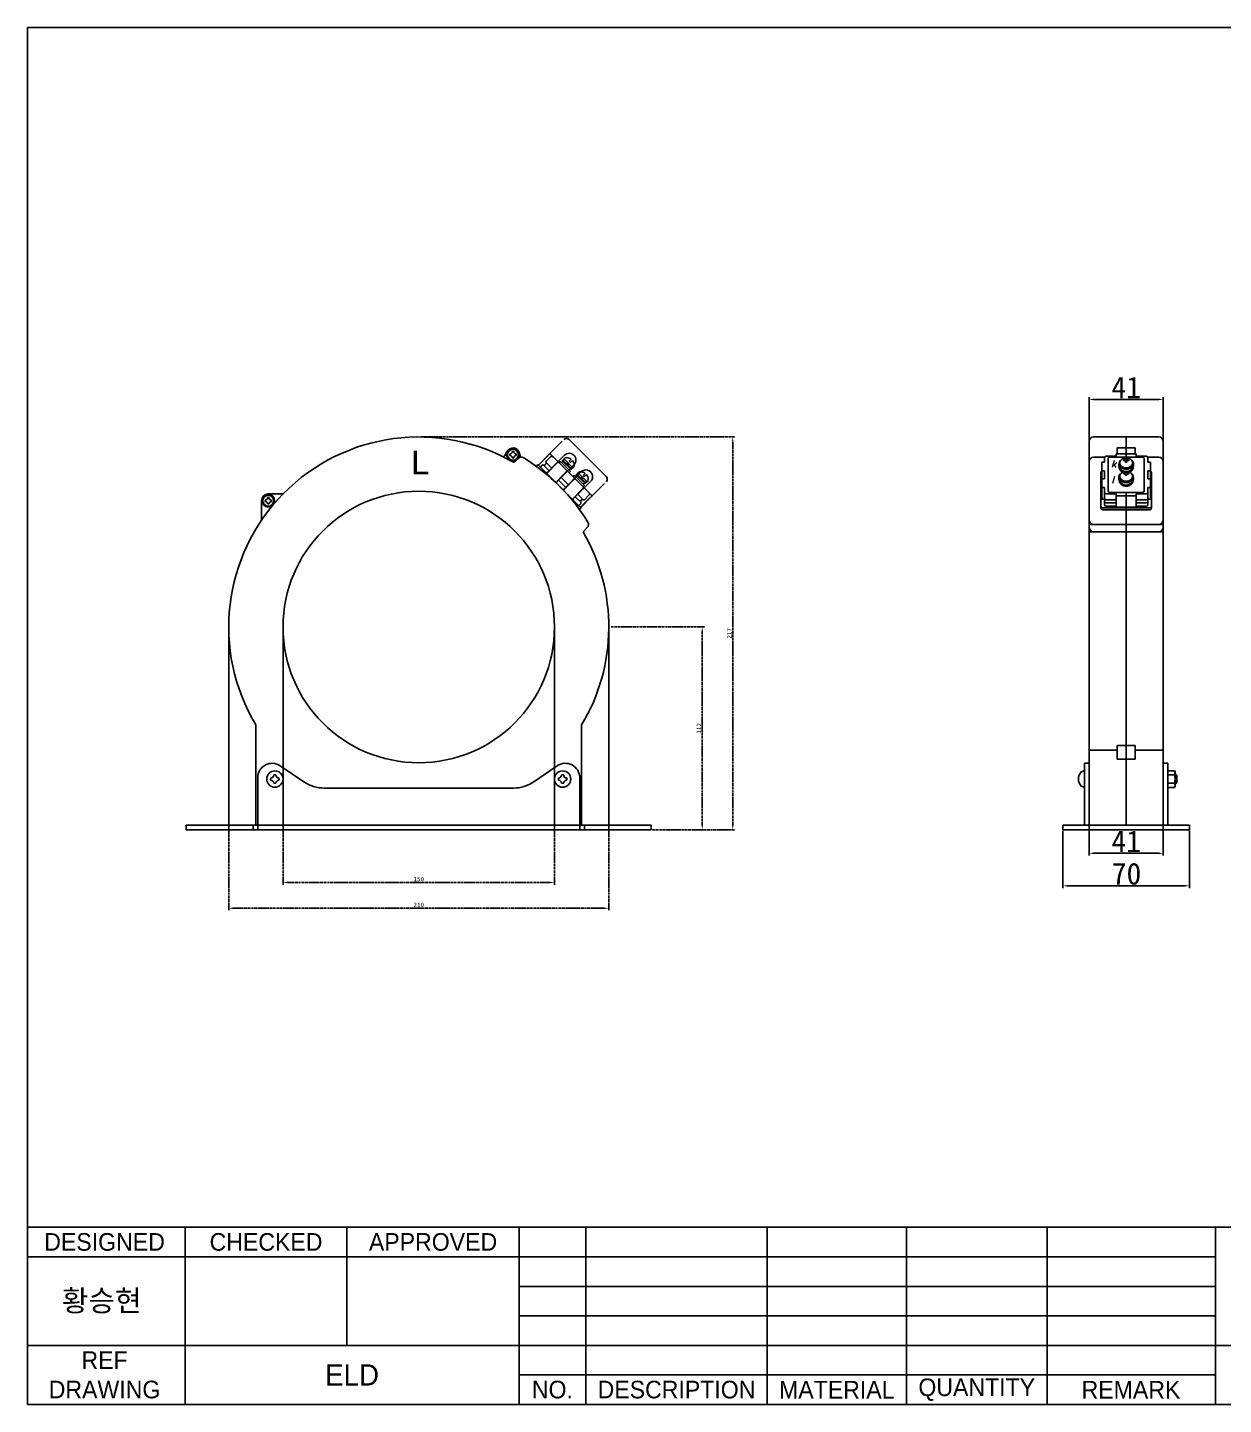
# Model space of a CAD drawing. Header units: millimetres. Extents: x 1678 to 2787, y 547 to 1308.
# Drawn here: x 1678 to 2339, y 547 to 1308 of the extents above; entities that cross this region are included whole.
import ezdxf

# ---------------------------------------------------------------- set-up
doc = ezdxf.new("R2010")
doc.units = ezdxf.units.MM
for name, pattern in [('CENTER', [2, 1.25, -0.25, 0.25, -0.25]), ('CENTER2', [28.575, 19.05, -3.175, 3.175, -3.175]), ('HIDDEN2', [4.7625, 3.175, -1.5875])]:
    doc.linetypes.add(name, pattern=pattern)
for name, color, linetype in [('case', 7, 'Continuous'), ('LAYER1', 4, 'Continuous'), ('RD', 1, 'Continuous'), ('가는실선', 7, 'Continuous'), ('단자cover', 5, 'Continuous')]:
    doc.layers.add(name, color=color, linetype=linetype)
doc.styles.add('H', font='Dotum.ttf')
doc.styles.add('M', font='Gulim.ttf', dxfattribs={"height": 3})
doc.dimstyles.new('ISO-25', dxfattribs={"dimtxt": 2.5, "dimasz": 2.5, "dimexe": 1.25, "dimexo": 0.625, "dimtad": 1, "dimtxsty": 'Standard', "dimcen": 2.5, "dimadec": 0, "dimazin": 0, "dimtfac": 1, "dimtmove": 0, "dimatfit": 3, "dimfxl": 0, "dimarcsym": 0})

# ---------------------------------------------------------------- blocks, each defined once
blk = doc.blocks.new('*D5')
at = {"color": 0, "lineweight": -2}
for p, q in [((2264.37, 866.4), (2264.37, 850.26)), ((2305.37, 866.4), (2305.37, 850.26)), ((2266.87, 851.51), (2302.87, 851.51))]:
    blk.add_line(p, q, dxfattribs=at)
at = {"color": 0}
for points in [[(2266.87, 851.93), (2266.87, 851.09), (2264.37, 851.51)], [(2302.87, 851.93), (2302.87, 851.09), (2305.37, 851.51)]]:
    blk.add_solid(points, dxfattribs=at)
at = {"layer": 'Defpoints', "color": 0}
for p in [(2264.37, 867.03), (2305.37, 867.03), (2305.37, 851.51)]:
    blk.add_point(p, dxfattribs=at)
at = {"color": 0, "insert": (2284.87, 858.13), "char_height": 12, "attachment_point": 5}
blk.add_mtext('41', dxfattribs=at)
blk = doc.blocks.new('*D6')
at = {"color": 0, "lineweight": -2}
for p, q in [((2249.87, 863.9), (2249.87, 832.28)), ((2319.87, 863.9), (2319.87, 832.28)), ((2252.37, 833.53), (2317.37, 833.53))]:
    blk.add_line(p, q, dxfattribs=at)
at = {"color": 0}
for points in [[(2252.37, 833.95), (2252.37, 833.12), (2249.87, 833.53)], [(2317.37, 833.95), (2317.37, 833.12), (2319.87, 833.53)]]:
    blk.add_solid(points, dxfattribs=at)
at = {"layer": 'Defpoints', "color": 0}
for p in [(2249.87, 864.53), (2319.87, 864.53), (2319.87, 833.53)]:
    blk.add_point(p, dxfattribs=at)
at = {"color": 0, "insert": (2285.06, 840.16), "char_height": 12, "attachment_point": 5}
blk.add_mtext('70', dxfattribs=at)
blk = doc.blocks.new('*D7')
at = {"color": 0, "lineweight": -2}
for p, q in [((2264.37, 1078.47), (2264.37, 1103.51)), ((2305.37, 1078.47), (2305.37, 1103.51)), ((2266.87, 1102.26), (2302.87, 1102.26))]:
    blk.add_line(p, q, dxfattribs=at)
at = {"color": 0}
for points in [[(2266.87, 1102.67), (2266.87, 1101.84), (2264.37, 1102.26)], [(2302.87, 1102.67), (2302.87, 1101.84), (2305.37, 1102.26)]]:
    blk.add_solid(points, dxfattribs=at)
at = {"layer": 'Defpoints', "color": 0}
for p in [(2305.37, 1102.26), (2264.37, 1077.84), (2305.37, 1077.84)]:
    blk.add_point(p, dxfattribs=at)
at = {"color": 0, "insert": (2284.87, 1108.88), "char_height": 12, "attachment_point": 5}
blk.add_mtext('41', dxfattribs=at)
blk = doc.blocks.new('*D19')
at = {"color": 0, "linetype": 'CENTER', "lineweight": -2}
for p, q in [((1818.99, 975.9), (1818.99, 834.14)), ((1968.99, 975.9), (1968.99, 834.14)), ((1821.49, 835.39), (1966.49, 835.39))]:
    blk.add_line(p, q, dxfattribs=at)
at = {"color": 0, "linetype": 'CENTER'}
for points in [[(1821.49, 835.81), (1821.49, 834.98), (1818.99, 835.39)], [(1966.49, 835.81), (1966.49, 834.98), (1968.99, 835.39)]]:
    blk.add_solid(points, dxfattribs=at)
at = {"layer": 'Defpoints', "color": 0, "linetype": 'CENTER'}
for p in [(1818.99, 976.53), (1968.99, 976.53), (1968.99, 835.39)]:
    blk.add_point(p, dxfattribs=at)
at = {"color": 0, "linetype": 'CENTER', "insert": (1893.99, 837.27), "char_height": 2.5, "attachment_point": 5}
blk.add_mtext('150', dxfattribs=at)
blk = doc.blocks.new('*D20')
at = {"color": 0, "linetype": 'CENTER', "lineweight": -2}
for p, q in [((1788.99, 975.9), (1788.99, 819.88)), ((1998.99, 975.9), (1998.99, 819.88)), ((1791.49, 821.13), (1996.49, 821.13))]:
    blk.add_line(p, q, dxfattribs=at)
at = {"color": 0, "linetype": 'CENTER'}
for points in [[(1791.49, 821.54), (1791.49, 820.71), (1788.99, 821.13)], [(1996.49, 821.54), (1996.49, 820.71), (1998.99, 821.13)]]:
    blk.add_solid(points, dxfattribs=at)
at = {"layer": 'Defpoints', "color": 0, "linetype": 'CENTER'}
for p in [(1788.99, 976.53), (1998.99, 976.53), (1998.99, 821.13)]:
    blk.add_point(p, dxfattribs=at)
at = {"color": 0, "linetype": 'CENTER', "insert": (1893.99, 823), "char_height": 2.5, "attachment_point": 5}
blk.add_mtext('210', dxfattribs=at)
blk = doc.blocks.new('*D21')
at = {"color": 0, "linetype": 'CENTER', "lineweight": -2}
for p, q in [((2000.24, 976.53), (2051.86, 976.53)), ((2050.61, 867.03), (2050.61, 974.03)), ((2023.11, 864.53), (2051.86, 864.53))]:
    blk.add_line(p, q, dxfattribs=at)
at = {"color": 0, "linetype": 'CENTER'}
for points in [[(2050.2, 974.03), (2051.03, 974.03), (2050.61, 976.53)], [(2050.2, 867.03), (2051.03, 867.03), (2050.61, 864.53)]]:
    blk.add_solid(points, dxfattribs=at)
at = {"layer": 'Defpoints', "color": 0, "linetype": 'CENTER'}
for p in [(1999.61, 976.53), (2050.61, 976.53), (2022.49, 864.53)]:
    blk.add_point(p, dxfattribs=at)
at = {"color": 0, "linetype": 'CENTER', "insert": (2048.74, 920.53), "char_height": 2.5, "attachment_point": 5, "rotation": 90}
blk.add_mtext('112', dxfattribs=at)
blk = doc.blocks.new('*D22')
at = {"color": 0, "linetype": 'CENTER', "lineweight": -2}
for p, q in [((1895.24, 1081.53), (2068.7, 1081.53)), ((2067.45, 867.03), (2067.45, 1079.03)), ((2023.11, 864.53), (2068.7, 864.53))]:
    blk.add_line(p, q, dxfattribs=at)
at = {"color": 0, "linetype": 'CENTER'}
for points in [[(2067.04, 1079.03), (2067.87, 1079.03), (2067.45, 1081.53)], [(2067.04, 867.03), (2067.87, 867.03), (2067.45, 864.53)]]:
    blk.add_solid(points, dxfattribs=at)
at = {"layer": 'Defpoints', "color": 0, "linetype": 'CENTER'}
for p in [(1894.61, 1081.53), (2067.45, 1081.53), (2022.49, 864.53)]:
    blk.add_point(p, dxfattribs=at)
at = {"color": 0, "linetype": 'CENTER', "insert": (2065.58, 973.03), "char_height": 2.5, "attachment_point": 5, "rotation": 90}
blk.add_mtext('217', dxfattribs=at)

msp = doc.modelspace()

# ---------------------------------------------------------------- linework, layer by layer
at = {"color": 7}
for p, q in [((2266.871, 1081.526), (2302.871, 1081.526)), ((2284.871, 1081.526), (2284.871, 1070.411)), ((1941.047, 1070.39), (1942.67, 1073.347)), ((2264.371, 1079.026), (2264.371, 867.026)), ((2279.871, 1075.534), (2289.871, 1075.539)), ((2279.871, 1075.534), (2279.871, 1072.132)), ((2289.871, 1075.539), (2289.871, 1072.132)), ((2305.371, 1079.026), (2305.371, 867.026)), ((1950.17, 1070.312), (1949.721, 1072.481)), ((1974.427, 1071.447), (1964.882, 1061.902)), ((1966.832, 1071.973), (1975.671, 1063.134)), ((1979.73, 1066.144), (1970.186, 1056.599)), ((1971.287, 1067.518), (1971.429, 1067.377)), ((1971.924, 1067.872), (1971.429, 1067.377)), ((1972.348, 1067.872), (1972.843, 1067.377)), ((1973.55, 1068.084), (1972.843, 1067.377)), ((1972.843, 1067.377), (1977.085, 1063.134)), ((1973.232, 1068.402), (1973.585, 1068.756)), ((1978.111, 1063.523), (1973.232, 1068.402)), ((1973.585, 1068.756), (1978.464, 1063.877)), ((1973.939, 1069.109), (1973.939, 1069.109)), ((1974.257, 1069.498), (1979.207, 1064.549)), ((1976.26, 1067.495), (1976.26, 1066.081)), ((1976.496, 1067.259), (1976.496, 1065.845)), ((1977.085, 1068.084), (1978.196, 1069.194)), ((1977.793, 1067.377), (1977.085, 1068.084)), ((1978.903, 1068.487), (1977.793, 1067.377)), ((2266.871, 1070.364), (2273.004, 1070.364)), ((2271.371, 1067.536), (2272.871, 1067.536)), ((2279.371, 1070.864), (2273.871, 1070.864)), ((2274.871, 1067.933), (2274.871, 1069.411)), ((2274.871, 1069.411), (2274.871, 1051.826)), ((2275.871, 1070.411), (2293.871, 1070.411)), ((2279.371, 1072.132), (2290.371, 1072.132)), ((2279.371, 1072.132), (2279.371, 1070.864)), ((2280.871, 1066.33), (2280.871, 1065.553)), ((2281.371, 1067.397), (2281.371, 1066.467)), ((2283.371, 1068.887), (2284.571, 1068.887)), ((2283.371, 1068.887), (2283.371, 1068.487)), ((2283.371, 1068.487), (2284.571, 1068.487)), ((2284.571, 1069.687), (2285.171, 1069.687)), ((2284.571, 1069.687), (2284.571, 1068.887)), ((2284.571, 1068.487), (2284.571, 1067.687)), ((2284.571, 1067.687), (2285.171, 1067.687)), ((2285.171, 1069.687), (2285.171, 1068.887)), ((2285.171, 1068.887), (2286.371, 1068.887)), ((2285.171, 1068.487), (2285.171, 1067.687)), ((2285.171, 1068.487), (2286.371, 1068.487)), ((2286.371, 1068.887), (2286.371, 1068.487)), ((2288.371, 1067.397), (2288.371, 1066.423)), ((2288.871, 1066.33), (2288.871, 1065.553)), ((2290.371, 1072.132), (2290.371, 1070.864)), ((2295.871, 1070.864), (2290.371, 1070.864)), ((2294.871, 1067.933), (2294.871, 1069.411)), ((2294.871, 1051.826), (2294.871, 1067.933)), ((2296.737, 1070.364), (2302.871, 1070.364)), ((2296.871, 1067.536), (2296.871, 1069.864)), ((2296.871, 1067.536), (2298.371, 1067.536)), ((2298.371, 1047.237), (2298.371, 1067.536)), ((1972.489, 1059.245), (1976.732, 1055.003)), ((1979.914, 1058.185), (1973.903, 1052.174)), ((1983.616, 1062.251), (1974.086, 1052.699)), ((1975.671, 1063.134), (1978.146, 1060.659)), ((1977.793, 1063.841), (1977.085, 1063.134)), ((1977.085, 1063.134), (1977.58, 1062.639)), ((1977.58, 1062.215), (1977.085, 1061.72)), ((1978.111, 1063.523), (1978.464, 1063.877)), ((1978.146, 1060.659), (1989.46, 1049.346)), ((1978.818, 1064.23), (1978.818, 1064.23)), ((1979.702, 1060.094), (1979.207, 1059.599)), ((1980.621, 1059.599), (1980.126, 1060.094)), ((1981.328, 1060.306), (1980.621, 1059.599)), ((1980.621, 1059.599), (1984.864, 1055.356)), ((1981.01, 1060.624), (1981.363, 1060.978)), ((1981.01, 1060.624), (1985.889, 1055.745)), ((1986.242, 1056.099), (1981.363, 1060.978)), ((1981.717, 1061.331), (1981.717, 1061.331)), ((1981.717, 1060.624), (1985.889, 1056.452)), ((1986.985, 1056.77), (1982.035, 1061.72)), ((1986.596, 1057.159), (1982.424, 1061.331)), ((1984.746, 1059.01), (1983.332, 1059.01)), ((1984.981, 1058.774), (1983.567, 1058.774)), ((1985.974, 1061.416), (1984.864, 1060.306)), ((1984.864, 1060.306), (1985.571, 1059.599)), ((1985.571, 1059.599), (1986.681, 1060.709)), ((2271.371, 1062.793), (2272.871, 1062.793)), ((2271.371, 1058.343), (2272.871, 1058.343)), ((2271.871, 1062.793), (2272.871, 1062.793)), ((2280.838, 1058.826), (2280.838, 1058.049)), ((2281.338, 1059.893), (2281.338, 1058.963)), ((2283.338, 1061.53), (2284.538, 1061.53)), ((2283.338, 1061.53), (2283.338, 1061.13)), ((2283.338, 1061.13), (2284.538, 1061.13)), ((2284.538, 1062.33), (2285.138, 1062.33)), ((2284.538, 1062.33), (2284.538, 1061.53)), ((2284.538, 1061.13), (2284.538, 1060.33)), ((2284.538, 1060.33), (2285.138, 1060.33)), ((2285.138, 1062.33), (2285.138, 1061.53)), ((2285.138, 1061.53), (2286.338, 1061.53)), ((2285.138, 1061.13), (2286.338, 1061.13)), ((2285.138, 1061.13), (2285.138, 1060.33)), ((2286.338, 1061.53), (2286.338, 1061.13)), ((2288.338, 1060.04), (2288.338, 1059.065)), ((2288.838, 1058.972), (2288.838, 1058.196)), ((2296.871, 1058.343), (2296.871, 1062.793)), ((2296.871, 1062.793), (2298.371, 1062.793)), ((2296.871, 1062.793), (2297.871, 1062.793)), ((2296.871, 1058.343), (2298.371, 1058.343)), ((2298.871, 1042.549), (2298.871, 1061.793)), ((1810.872, 1050.018), (1818.996, 1050.018)), ((1988.926, 1056.954), (1979.389, 1047.395)), ((1985.571, 1056.063), (1984.864, 1055.356)), ((1985.359, 1054.861), (1984.864, 1055.356)), ((1985.359, 1054.437), (1984.864, 1053.942)), ((1985.005, 1053.801), (1984.864, 1053.942)), ((1985.889, 1055.745), (1986.242, 1056.099)), ((1986.596, 1056.452), (1986.596, 1056.452)), ((2271.371, 1053.601), (2272.871, 1053.601)), ((2272.871, 1053.601), (2272.871, 1051.065)), ((2272.871, 1051.065), (2272.871, 1047.237)), ((2273.871, 1050.065), (2279.371, 1050.065)), ((2275.871, 1050.826), (2293.871, 1050.826)), ((2279.371, 1050.065), (2279.371, 1042.666)), ((2284.871, 1050.826), (2284.871, 867.026)), ((2290.371, 1050.065), (2290.371, 1042.666)), ((2290.371, 1050.065), (2295.871, 1050.065)), ((2296.871, 1049.594), (2296.871, 1053.601)), ((2296.871, 1053.601), (2298.371, 1053.601)), ((1807.122, 1046.268), (1807.122, 1035.512)), ((2270.871, 1042.549), (2270.871, 1042.352)), ((2271.371, 1047.237), (2272.871, 1047.237)), ((2271.871, 1042.287), (2297.871, 1042.287)), ((2272.871, 1047.237), (2272.871, 1046.478)), ((2272.871, 1046.478), (2272.871, 1045.245)), ((2272.871, 1045.245), (2272.871, 1044.228)), ((2273.871, 1046.737), (2279.371, 1046.737)), ((2273.871, 1045.115), (2279.371, 1045.115)), ((2279.371, 1049.004), (2290.371, 1049.004)), ((2279.371, 1042.666), (2290.371, 1042.666)), ((2290.371, 1046.737), (2295.871, 1046.737)), ((2290.371, 1045.115), (2295.871, 1045.115)), ((2296.871, 1049.594), (2296.871, 1048.835)), ((2296.871, 1048.835), (2296.871, 1046.478)), ((2296.871, 1047.237), (2298.371, 1047.237)), ((2296.871, 1046.478), (2296.871, 1045.245)), ((2296.871, 1045.245), (2296.871, 1044.228)), ((2298.871, 1042.549), (2298.871, 1042.352)), ((2264.371, 1033.215), (2305.371, 1033.215)), ((2264.371, 1029.184), (2305.371, 1029.184)), ((2266.871, 1033.215), (2302.871, 1033.215)), ((2266.871, 1029.184), (2302.871, 1029.184)), ((1803.988, 867.026), (1803.988, 922.443)), ((1983.988, 867.026), (1983.988, 922.443)), ((2264.371, 908.519), (2279.871, 908.519)), ((2279.871, 910.994), (2289.871, 910.994)), ((2279.871, 910.994), (2279.871, 903.494)), ((2289.871, 910.994), (2289.871, 903.494)), ((2289.871, 908.519), (2305.371, 908.519)), ((2261.871, 901.219), (2261.871, 867.026)), ((2261.871, 901.219), (2264.371, 901.219)), ((2289.871, 903.494), (2279.871, 903.494)), ((2305.371, 901.219), (2307.871, 901.219)), ((2307.871, 901.219), (2307.871, 867.026)), ((2261.871, 888.026), (2261.871, 897.026)), ((2307.871, 887.907), (2307.871, 897.145)), ((2307.871, 897.145), (2311.513, 897.145)), ((2311.513, 894.836), (2307.871, 894.836)), ((2311.513, 890.216), (2307.871, 890.216)), ((2311.871, 896.526), (2311.513, 897.145)), ((2311.871, 888.526), (2311.871, 896.526)), ((2311.871, 895.026), (2312.438, 895.026)), ((2312.438, 895.026), (2312.438, 890.026)), ((2312.438, 895.026), (2312.871, 894.593)), ((2312.871, 890.459), (2312.438, 890.026)), ((2312.871, 894.593), (2312.871, 890.459)), ((2311.513, 887.907), (2307.871, 887.907)), ((2311.513, 887.907), (2311.871, 888.526)), ((2312.438, 890.026), (2311.871, 890.026)), ((1765.488, 867.026), (1804.988, 867.026)), ((1765.488, 867.026), (1765.488, 864.526)), ((1765.488, 864.526), (2022.488, 864.526)), ((1804.988, 867.026), (1983.988, 867.026)), ((1982.988, 867.026), (2022.488, 867.026)), ((2022.488, 867.026), (2022.488, 864.526)), ((2249.871, 867.026), (2319.871, 867.026)), ((2249.871, 867.026), (2249.871, 864.526)), ((2249.871, 864.526), (2319.871, 864.526)), ((2266.871, 867.026), (2302.871, 867.026)), ((2319.871, 867.026), (2319.871, 864.526))]:
    msp.add_line(p, q, dxfattribs=at)
at = {"color": 7, "linetype": 'Continuous'}
for p, q in [((1948.91, 1069.631), (1946.646, 1067.367)), ((1959.396, 1065.975), (1958.815, 1065.394)), ((1966.125, 1071.973), (1960.115, 1065.963)), ((1966.125, 1062.781), (1962.943, 1065.963)), ((1966.832, 1070.559), (1964.358, 1068.084)), ((1967.54, 1064.195), (1964.358, 1067.377)), ((2271.371, 1067.536), (2271.371, 1047.237)), ((1971.075, 1057.831), (1975.318, 1053.588)), ((2270.871, 1061.793), (2270.871, 1042.549)), ((1981.682, 1050.053), (1984.864, 1046.871)), ((1980.267, 1048.639), (1983.449, 1045.457)), ((1989.46, 1048.639), (1983.449, 1042.628)), ((1988.046, 1049.346), (1985.571, 1046.871)), ((2273.871, 1043.228), (2279.371, 1043.228)), ((2290.371, 1043.228), (2295.871, 1043.228)), ((1983.437, 1041.933), (1982.856, 1041.352)), ((2271.871, 1041.352), (2297.871, 1041.352)), ((1987.094, 1031.448), (1984.83, 1029.184)), ((1817.495, 899.828), (1830.441, 891.001)), ((1970.482, 899.828), (1957.535, 891.001)), ((1804.988, 864.526), (1804.988, 893.219)), ((1982.988, 864.526), (1982.988, 893.219)), ((1841.708, 887.526), (1893.988, 887.526)), ((1946.269, 887.526), (1893.988, 887.526)), ((1802.488, 864.526), (1802.488, 867.026)), ((1985.488, 864.526), (1985.488, 867.026))]:
    msp.add_line(p, q, dxfattribs=at)
at = {"color": 7, "linetype": 'CENTER2'}
for p, q in [((2272.871, 1069.864), (2272.871, 1067.536)), ((2272.871, 1062.793), (2272.871, 1058.343))]:
    msp.add_line(p, q, dxfattribs=at)
for p, q in [((1788.988, 863.901), (1788.988, 976.526)), ((1818.988, 976.526), (1818.988, 867.026)), ((1968.988, 976.526), (1968.988, 867.026)), ((1998.988, 976.526), (1998.988, 863.901)), ((1677.835, 644.875), (2786.922, 644.875)), ((1677.835, 644.875), (2777.64, 644.875)), ((1764.871, 644.875), (1764.871, 546.979)), ((1854.34, 644.875), (1854.34, 579.611)), ((1949.427, 644.875), (1949.427, 579.611)), ((1949.427, 644.875), (1949.427, 628.559)), ((1986.248, 546.979), (1986.248, 644.875)), ((2086.546, 546.979), (2086.546, 644.875)), ((2163.394, 546.979), (2163.394, 644.875)), ((2241.188, 546.979), (2241.188, 644.875)), ((2334.216, 644.875), (2334.216, 546.979)), ((2334.216, 644.875), (2334.216, 612.243)), ((1677.835, 628.559), (2334.216, 628.559)), ((1949.427, 612.243), (2334.216, 612.243)), ((1949.427, 595.927), (2334.216, 595.927)), ((1677.835, 579.611), (2786.922, 579.611)), ((1677.835, 579.611), (2777.64, 579.611)), ((1949.427, 579.611), (1949.427, 546.979)), ((1949.427, 563.295), (2334.216, 563.295))]:
    msp.add_line(p, q)
at = {"color": 7}
for centre, radius in [((1946.049, 1071.72), 3.5), ((1946.049, 1071.72), 3), ((1893.988, 976.526), 75), ((1810.872, 1046.268), 3.5), ((1810.872, 1046.268), 3), ((1814.488, 892.526), 4.5), ((1973.488, 892.526), 4.5)]:
    msp.add_circle(centre, radius, dxfattribs=at)
for centre, radius, start, end in [((1893.988, 976.526), 105, 59.900597, 211.002719), ((2266.871, 1079.026), 2.5, 90, 180), ((2302.871, 1079.026), 2.5, 0, 90), ((1946.049, 1071.72), 3.75, 11.705803, 154.296776), ((1944.345, 1073.424), 1.304, 270, 0), ((1946.049, 1071.72), 1.75, 76.78702, 103.21298), ((1947.753, 1073.424), 1.304, 180, 270), ((1946.049, 1071.72), 1.75, 166.78702, 193.21298), ((1944.345, 1070.016), 1.304, 0, 90), ((1946.049, 1071.72), 1.75, 256.78702, 283.21298), ((1947.753, 1070.016), 1.304, 90, 180), ((1946.049, 1071.72), 1.75, 346.78702, 13.21298), ((1950.678, 1067.864), 2.5, 58.173878, 135), ((1893.988, 976.526), 110, 31.826122, 58.173878), ((1971.075, 1067.023), 0.5, 45, 135), ((1972.136, 1067.66), 0.3, 45, 135), ((1974.292, 1068.756), 0.5, 135, 225), ((1974.292, 1068.756), 0.5, 45, 135), ((1975.883, 1067.872), 2.3, 98.130102, 135), ((1977.078, 1068.795), 3.75, 315, 135), ((1975.53, 1065.949), 4.2, 50.598331, 89.613099), ((1975.657, 1065.821), 4.2, 0.386901, 39.401669), ((1977.58, 1066.175), 2.3, 315, 351.869898), ((2266.871, 1067.864), 2.5, 90, 180), ((2275.871, 1069.411), 1, 90, 180), ((2283.867, 1066.481), 3, 132.404963, 182.897814), ((2284.871, 1066.33), 4, 180, 253.461872), ((2284.871, 1065.553), 4, 180, 238.632924), ((2284.871, 1066.33), 4, 286.092725, 0), ((2284.871, 1065.553), 4, 300.855452, 0), ((2285.874, 1066.481), 3, 357.102186, 47.595037), ((2293.871, 1069.411), 1, 0, 90), ((2295.871, 1069.864), 1, 0, 90), ((2302.871, 1067.864), 2.5, 0, 90), ((1964.529, 1062.256), 0.5, 225, 315), ((1975.318, 1062.781), 0.5, 315, 45), ((1977.368, 1062.427), 0.3, 315, 45), ((1978.464, 1064.584), 0.5, 225, 315), ((1978.464, 1064.584), 0.5, 315, 45), ((1979.914, 1059.882), 0.3, 45, 135), ((1980.267, 1057.831), 0.5, 45, 135), ((1982.071, 1060.978), 0.5, 135, 225), ((1982.071, 1060.978), 0.5, 45, 135), ((1983.662, 1060.094), 2.3, 98.130102, 135), ((1983.308, 1058.171), 4.2, 50.598331, 89.613099), ((1986.282, 1059.614), 3.75, 314.833731, 135.301083), ((1983.436, 1058.043), 4.2, 0.386901, 39.401669), ((1985.359, 1058.397), 2.3, 315, 351.869898), ((2271.871, 1061.793), 1, 120, 180), ((2283.834, 1059.124), 3, 132.404963, 182.897814), ((2284.838, 1058.972), 4, 180, 0), ((2284.838, 1058.196), 4, 180, 0), ((2285.842, 1059.124), 3, 357.102186, 47.595037), ((2297.871, 1061.793), 1, 0, 60), ((1810.872, 1046.268), 3.75, 90, 180), ((1970.539, 1056.246), 0.5, 135, 225), ((1973.732, 1053.052), 0.5, 225, 315.067407), ((1984.51, 1053.588), 0.5, 315, 45), ((1985.146, 1054.649), 0.3, 315, 45), ((1986.242, 1056.806), 0.5, 225, 315), ((1986.242, 1056.806), 0.5, 315, 45), ((2273.871, 1051.065), 1, 180, 270), ((2275.871, 1051.826), 1, 180, 270), ((2293.871, 1051.826), 1, 270, 0), ((2295.871, 1051.065), 1, 270, 0), ((1810.872, 1046.268), 1.75, 166.78702, 193.21298), ((1809.169, 1047.972), 1.304, 270, 0), ((1809.169, 1044.565), 1.304, 0, 90), ((1810.872, 1046.268), 1.75, 76.78702, 103.21298), ((1810.872, 1046.268), 1.75, 256.78702, 283.21298), ((1812.576, 1047.972), 1.304, 180, 270), ((1812.576, 1044.565), 1.304, 90, 180), ((1810.872, 1046.268), 1.75, 346.78702, 13.21298), ((1979.743, 1047.042), 0.5, 135.067407, 225), ((2271.871, 1043.287), 1, 180, 270), ((2271.871, 1042.352), 1, 180, 270), ((2273.871, 1047.737), 1, 180, 270), ((2273.871, 1046.115), 1, 180, 270), ((2273.871, 1044.228), 1, 180, 270), ((2295.871, 1047.737), 1, 270, 0), ((2295.871, 1046.115), 1, 270, 0), ((2295.871, 1044.228), 1, 270, 0), ((2297.871, 1043.287), 1, 270, 0), ((2297.871, 1042.352), 1, 270, 0), ((2266.871, 1035.715), 2.5, 180, 270), ((2302.871, 1035.715), 2.5, 270, 0), ((1893.988, 976.526), 105, 328.997281, 30.099403), ((1985.326, 1033.215), 2.5, 315, 31.826122), ((2266.871, 1031.684), 2.5, 180, 270), ((2302.871, 1031.684), 2.5, 270, 0), ((1814.488, 892.526), 2.35, 165.207503, 194.792497), ((1812.216, 894.798), 1.672, 270, 0), ((1812.216, 890.254), 1.672, 0, 90), ((1814.488, 892.526), 2.35, 75.207503, 104.792497), ((1814.488, 892.526), 2.35, 255.207503, 284.792497), ((1816.76, 894.798), 1.672, 180, 270), ((1816.76, 890.254), 1.672, 90, 180), ((1814.488, 892.526), 2.35, 345.207503, 14.792497), ((1973.488, 892.526), 2.35, 165.207503, 194.792497), ((1971.216, 894.798), 1.672, 270, 0), ((1971.216, 890.254), 1.672, 0, 90), ((1973.488, 892.526), 2.35, 75.207503, 104.792497), ((1973.488, 892.526), 2.35, 255.207503, 284.792497), ((1975.76, 894.798), 1.672, 180, 270), ((1975.76, 890.254), 1.672, 90, 180), ((1973.488, 892.526), 2.35, 345.207503, 14.792497), ((2264.024, 892.526), 5.553, 135.38759, 224.61241), ((2261.871, 894.026), 3, 90, 126.869898), ((2309.827, 895.99), 2.043, 325.591013, 34.408987), ((2303.871, 892.47), 8, 0.400194, 17.198596), ((2303.871, 892.582), 8, 342.801404, 359.599806), ((2309.827, 889.062), 2.043, 325.591013, 34.408987), ((2261.871, 891.026), 3, 233.130102, 270)]:
    msp.add_arc(centre, radius, start, end, dxfattribs=at)
at = {"color": 7, "linetype": 'Continuous'}
for centre, radius, start, end in [((1959.749, 1065.621), 0.5, 45, 135), ((1966.479, 1071.62), 0.5, 45, 135), ((1967.54, 1069.852), 1, 45, 135), ((1987.338, 1050.053), 1, 315, 45), ((1983.084, 1042.287), 0.5, 315, 45), ((1989.106, 1048.992), 0.5, 315, 45), ((1812.988, 893.219), 8, 55.713123, 180), ((1974.988, 893.219), 8, 0, 124.286877), ((1841.708, 907.526), 20, 235.713123, 270), ((1946.269, 907.526), 20, 270, 304.286877)]:
    msp.add_arc(centre, radius, start, end, dxfattribs=at)
at = {"color": 7, "linetype": 'CENTER2'}
msp.add_arc((2273.871, 1069.864), 1, 90, 180, dxfattribs=at)
at = {"color": 7}
for centre, ratio, start_param, end_param in [((2284.871, 1067.397), 0.7395024, 3.0582092, 6.3665688), ((2284.871, 1067.182), 0.8000408, 6.2061244, 9.5018388), ((2284.871, 1066.51), 0.8000408, 6.2061244, 9.5018388), ((2284.838, 1060.04), 0.7395024, 3.0582092, 6.3665688), ((2284.838, 1059.824), 0.8000408, 6.2061244, 9.5018388), ((2284.838, 1059.152), 0.8000408, 6.2061244, 9.5018388)]:
    msp.add_ellipse(centre, major_axis=(-3.5, 0), ratio=ratio, start_param=start_param, end_param=end_param, dxfattribs=at)
at = {"layer": 'case', "color": 7}
for p, q in [((1960.103, 1065.975), (1983.437, 1042.64)), ((1961.176, 1064.902), (1962.236, 1065.963)), ((1964.711, 1061.367), (1970.721, 1067.377)), ((1972.489, 1059.245), (1969.661, 1056.417)), ((1975.671, 1062.427), (1972.489, 1059.245)), ((1984.864, 1053.235), (1978.853, 1047.224)), ((1982.389, 1043.689), (1983.449, 1044.75))]:
    msp.add_line(p, q, dxfattribs=at)
for centre, radius, start, end in [((1962.59, 1065.609), 0.5, 45, 135), ((1963.297, 1067.023), 1.118, 251.565051, 18.434949), ((1964.711, 1067.731), 0.5, 135, 225), ((1984.51, 1045.81), 1.118, 71.565051, 198.434949), ((1983.096, 1045.103), 0.5, 315, 45), ((1985.217, 1047.224), 0.5, 225, 315)]:
    msp.add_arc(centre, radius, start, end, dxfattribs=at)
at = {"layer": 'LAYER1'}
for p, q in [((1677.835, 1307.734), (2786.922, 1307.734)), ((1677.835, 1307.734), (1677.835, 546.979)), ((1677.835, 1307.734), (1677.835, 546.979)), ((2786.922, 546.979), (1677.835, 546.979)), ((2777.64, 546.979), (1677.835, 546.979))]:
    msp.add_line(p, q, dxfattribs=at)
at = {"layer": 'RD', "color": 7}
for p, q in [((2312.871, 894.593), (2311.871, 894.593)), ((2312.871, 890.459), (2311.871, 890.459))]:
    msp.add_line(p, q, dxfattribs=at)
at = {"layer": '단자cover', "color": 7}
for p, q in [((1971.051, 1076.947), (1960.091, 1065.987)), ((1977.061, 1080.129), (1997.567, 1059.623)), ((1977.061, 1080.129), (1997.567, 1059.623)), ((1994.385, 1053.613), (1983.425, 1042.653))]:
    msp.add_line(p, q, dxfattribs=at)
at = {"layer": '단자cover', "color": 7, "linetype": 'HIDDEN2'}
for p, q in [((1971.051, 1076.947), (1974.233, 1080.129)), ((1994.385, 1053.613), (1997.567, 1056.795))]:
    msp.add_line(p, q, dxfattribs=at)
at = {"layer": '단자cover', "color": 7}
for centre, start, end in [((1975.647, 1078.715), 45, 135), ((1996.153, 1058.209), 315, 45)]:
    msp.add_arc(centre, 2, start, end, dxfattribs=at)

# ---------------------------------------------------------------- texts
at = {"color": 7, "attachment_point": 1, "style": 'H'}
for s, insert, char_height, width in [('{\\fSwis721 BT|b0|i0|c0|p34;L}', (1889.764, 1073.957), 13, 25.7092), ('{\\Fscripts.shx;k}', (2276.511, 1068.578), 4, 5.442), ('{\\Fscripts.shx;l}', (2276.571, 1059.767), 4, 2.4563)]:
    msp.add_mtext(s, dxfattribs=dict(at, insert=insert, char_height=char_height, width=width))
at = {"layer": '가는실선', "style": 'M'}
for s, insert, char_height, width, attachment_point in [('DESIGNED', (1720.384, 636.717), 9.75, 88.998, 5), ('CHECKED', (1809.604, 636.717), 9.75, 89.466, 5), ('APPROVED', (1901.881, 636.717), 9.75, 95.082, 5), ('황승현', (1696.778, 610.18), 11.7, 59.397, 1), ('REF\\PDRAWING', (1720.384, 563.295), 9.75, 88.998, 5), ('ELD', (1857.145, 563.295), 11.7, 184.548, 5), ('NO.', (1967.835, 555.137), 9.75, 36.816, 5), ('DESCRIPTION', (2036.402, 555.137), 9.75, 100.308, 5), ('MATERIAL', (2124.961, 555.137), 9.75, 76.83, 5), ('QUANTITY', (2202.296, 555.137), 9.75, 77.805, 5), ('REMARK', (2287.506, 555.137), 9.75, 93.02808, 5)]:
    msp.add_mtext(s, dxfattribs=dict(at, insert=insert, char_height=char_height, width=width, attachment_point=attachment_point))

# ---------------------------------------------------------------- dimensions: what is measured, and where the dimension line sits
at = {"color": 7}
dim = msp.add_linear_dim(base=(2305.371, 1102.257), p1=(2264.371, 1077.842), p2=(2305.371, 1077.842), dimstyle='ISO-25', override={"dimtxt": 12}, dxfattribs=at)
dim.commit()
dim.dimension.update_dxf_attribs({"geometry": '*D7', "text_midpoint": (2284.871, 1108.882)})
at = {"linetype": 'CENTER'}
for base, p2, picture, middle in [((2067.452, 1081.526), (1894.613, 1081.526), '*D22', (2065.577, 973.026)), ((2050.615, 976.526), (1999.613, 976.526), '*D21', (2048.74, 920.526))]:
    dim = msp.add_linear_dim(base=base, p1=(2022.488, 864.526), p2=p2, angle=90, dimstyle='ISO-25', dxfattribs=at)
    dim.commit()
    dim.dimension.update_dxf_attribs({"geometry": picture, "text_midpoint": middle})
for base, p1, p2, picture, middle in [((1998.988, 821.128), (1788.988, 976.526), (1998.988, 976.526), '*D20', (1893.988, 823.003)), ((1968.988, 835.395), (1818.988, 976.526), (1968.988, 976.526), '*D19', (1893.988, 837.27))]:
    dim = msp.add_linear_dim(base=base, p1=p1, p2=p2, dimstyle='ISO-25', dxfattribs=at)
    dim.commit()
    dim.dimension.update_dxf_attribs({"geometry": picture, "text_midpoint": middle})
at = {"color": 7}
for base, p1, p2, picture, middle in [((2319.871, 833.534), (2249.871, 864.526), (2319.871, 864.526), '*D6', (2285.062, 833.534)), ((2305.371, 851.509), (2264.371, 867.026), (2305.371, 867.026), '*D5', (2284.871, 851.509))]:
    dim = msp.add_linear_dim(base=base, p1=p1, p2=p2, dimstyle='ISO-25', override={"dimtxt": 12}, dxfattribs=at)
    dim.commit()
    dim.dimension.update_dxf_attribs({"geometry": picture, "text_midpoint": middle, "dimtype": 160})

doc.saveas('drawing.dxf')
